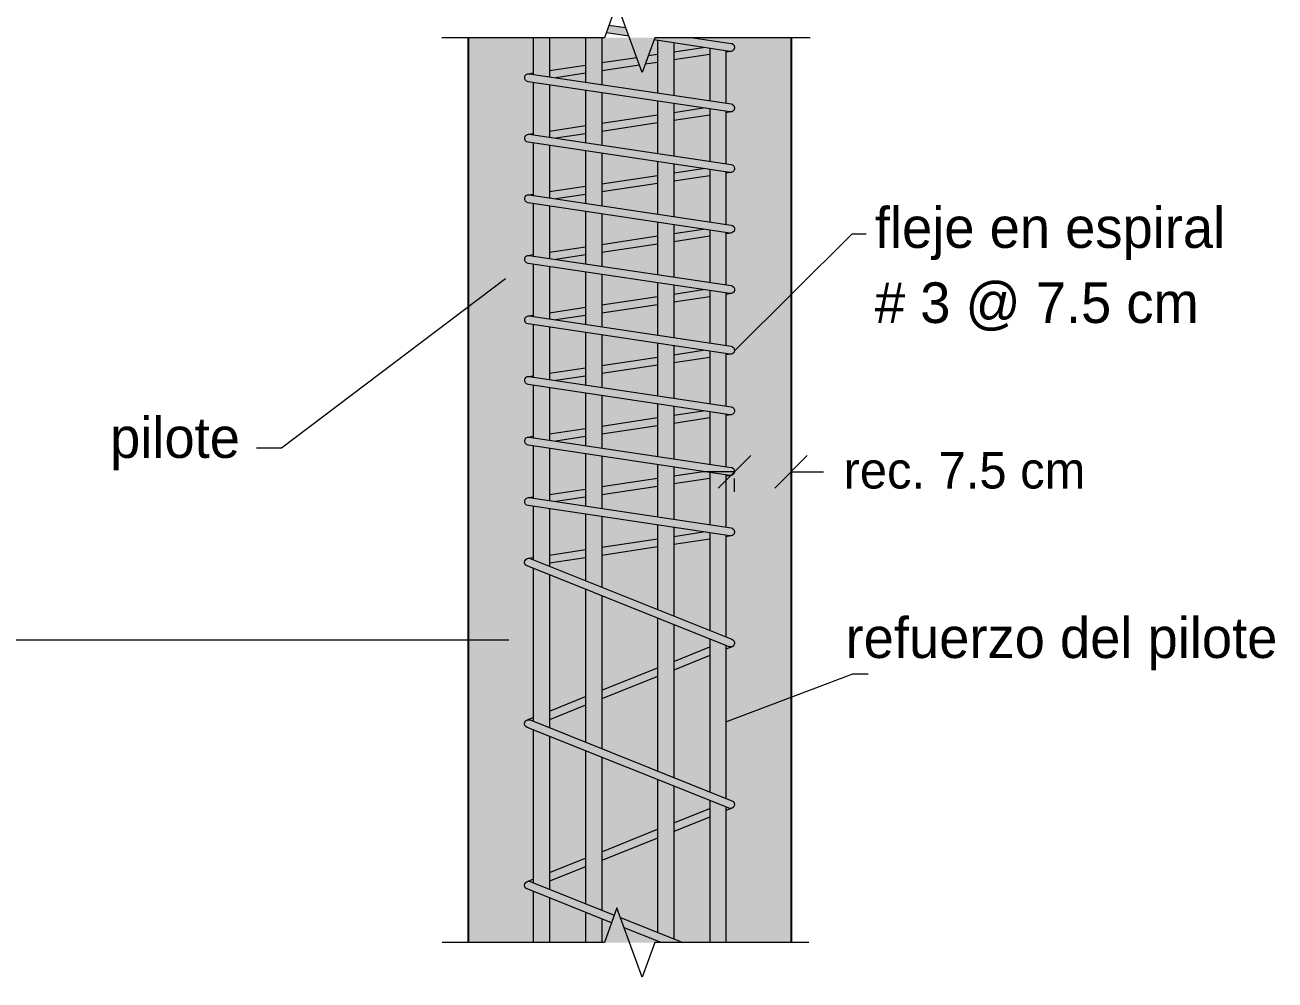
# Model space of a CAD drawing. Header units: metres. Extents: x 187 to 346, y 195 to 238.
# Drawn here: x 300.504 to 305.12, y 216.1 to 219.625 of the extents above; entities that cross this region are included whole.
import ezdxf
from ezdxf.enums import TextEntityAlignment as Align

# ---------------------------------------------------------------- set-up
doc = ezdxf.new("R2010")
doc.units = ezdxf.units.M
for name, color, linetype, lineweight, true_color in [('Achu-Sombra 2', 253, 'Continuous', 13, 0xb0b0b0), ('Achu-Sombra 4', 254, 'Continuous', 13, 0xe0e0e0), ('Achu-Sombra 5', 254, 'Continuous', 13, 0xe8e8e8)]:
    doc.layers.add(name, color=color, linetype=linetype, lineweight=lineweight, true_color=true_color)
for name, color, linetype, lineweight in [('Cotas', 32, 'Continuous', 25), ('e-Tex-Linea', 7, 'Continuous', 9), ('e-Varillas1', 132, 'Continuous', 18), ('Secciones 1', 124, 'Continuous', 25), ('Tex-Linea', 8, 'Continuous', 9), ('Tex-Tex', 8, 'Continuous', 25), ('Varillas 2', 134, 'Continuous', 18), ('Varillas 3', 212, 'Continuous', 13)]:
    doc.layers.add(name, color=color, linetype=linetype, lineweight=lineweight)
doc.styles.add('Century Gothic', font='GOTHIC.TTF')
doc.styles.add('Cotas', font='GOTHIC.TTF')
doc.dimstyles.new('NINGUNA', dxfattribs={"dimtxt": 0.1125, "dimasz": 0.065, "dimexe": 0.025, "dimexo": 0.075, "dimgap": 0.005, "dimtad": 0, "dimtoh": 1, "dimzin": 4, "dimdsep": 46, "dimtxsty": 'Cotas', "dimblk": 'OBLIQUE', "dimcen": 0, "dimse1": 1, "dimse2": 1, "dimclrd": 256, "dimclre": 256, "dimclrt": 256, "dimadec": 1, "dimazin": 0, "dimtfac": 1.333333333333333, "dimtix": 1, "dimtofl": 0, "dimtmove": 2, "dimatfit": 0, "dimfxl": 1, "dimtolj": 1, "dimtzin": 0, "dimlwd": 9, "dimlwe": 9, "dimarcsym": 0})

# ---------------------------------------------------------------- blocks, each defined once
blk = doc.blocks.new('_Oblique')
at = {"color": 0, "linetype": 'ByBlock', "lineweight": -2}
blk.add_line((-0.5, -0.5), (0.5, 0.5), dxfattribs=at)
blk = doc.blocks.new('*D280')
at = {"layer": 'Cotas', "lineweight": 9, "transparency": 16777216}
for p, q in [((298.5754530549674, 222.0039388963796), (298.1009977583223, 222.0039388963796)), ((298.1259977583223, 222.0039388963796), (298.1259977583223, 219.8637777432769)), ((298.1259977583223, 217.3544459579512), (298.1259977583223, 219.4946071110539)), ((302.2905541657203, 217.3544459579512), (298.1009977583223, 217.3544459579512))]:
    blk.add_line(p, q, dxfattribs=at)
at = {"layer": 'Defpoints', "color": 0, "transparency": 16777216}
for p in [(298.6504530549674, 222.0039388963796), (298.1259977583223, 217.3544459579512), (302.3655541657202, 217.3544459579512)]:
    blk.add_point(p, dxfattribs=at)
at = {"layer": 'Cotas', "lineweight": 9, "transparency": 16777216, "xscale": 0.05, "yscale": 0.05, "zscale": 0.05}
for p, rotation in [((298.1259977583223, 222.0039388963796), 90), ((298.1259977583223, 217.3544459579512), 270)]:
    blk.add_blockref('_Oblique', p, dxfattribs=dict(at, rotation=rotation))
at = {"layer": 'Cotas', "transparency": 16777216, "insert": (298.1259977583223, 219.6791924271653), "char_height": 0.075, "attachment_point": 5, "rotation": 90, "style": 'Cotas', "bg_fill": 3, "box_fill_scale": 1.1, "bg_fill_color": 9, "bg_fill_true_color": 13158600, "bg_fill_transparency": 0}
blk.add_mtext('\\A1;2.00 m', dxfattribs=at)
blk = doc.blocks.new('*D281')
at = {"layer": 'Cotas', "lineweight": 9, "transparency": 16777216}
for p, q in [((302.2905541657203, 217.3544459579512), (298.1009977583223, 217.3544459579512)), ((298.1259977583223, 217.3544459579512), (298.1259977583223, 215.9540588117646)), ((298.1259977583223, 214.0988960027636), (298.1259977583223, 215.4992831489502)), ((302.2924396675991, 214.0988960027636), (298.1009977583223, 214.0988960027636))]:
    blk.add_line(p, q, dxfattribs=at)
at = {"layer": 'Defpoints', "color": 0, "transparency": 16777216}
for p in [(302.3655541657202, 217.3544459579512), (298.1259977583223, 214.0988960027636), (302.3674396675991, 214.0988960027636)]:
    blk.add_point(p, dxfattribs=at)
at = {"layer": 'Cotas', "lineweight": 9, "transparency": 16777216, "xscale": 0.05, "yscale": 0.05, "zscale": 0.05}
for p, rotation in [((298.1259977583223, 217.3544459579512), 90), ((298.1259977583223, 214.0988960027636), 270)]:
    blk.add_blockref('_Oblique', p, dxfattribs=dict(at, rotation=rotation))
at = {"layer": 'Cotas', "transparency": 16777216, "insert": (298.1259977583223, 215.7266709803573), "char_height": 0.075, "attachment_point": 5, "rotation": 90, "style": 'Cotas', "bg_fill": 3, "box_fill_scale": 1.1, "bg_fill_color": 9, "bg_fill_true_color": 13158600, "bg_fill_transparency": 0}
blk.add_mtext('\\A1;variable', dxfattribs=at)
blk = doc.blocks.new('*D286')
at = {"layer": 'Defpoints', "color": 0, "transparency": 16777216}
for p in [(303.1243715847827, 217.9773192528375), (303.3330601282206, 217.9773192528375), (303.3330601282206, 217.975861100479)]:
    blk.add_point(p, dxfattribs=at)
at = {"layer": 'Tex-Tex', "lineweight": 9, "transparency": 16777216}
for p, q in [((303.1243715847827, 217.975861100479), (303.0043715847827, 217.975861100479)), ((303.1243715847827, 217.9023192528375), (303.1243715847827, 217.950861100479)), ((303.3330601282206, 217.975861100479), (303.4530601282205, 217.975861100479)), ((303.3330601282206, 217.9023192528375), (303.3330601282206, 217.950861100479))]:
    blk.add_line(p, q, dxfattribs=at)
at = {"layer": 'Tex-Tex', "lineweight": 9, "transparency": 16777216, "xscale": 0.12, "yscale": 0.12, "zscale": 0.12}
blk.add_blockref('_Oblique', (303.1243715847827, 217.975861100479), dxfattribs=at)
at = {"layer": 'Tex-Tex', "lineweight": 9, "transparency": 16777216, "xscale": 0.12, "yscale": 0.12, "zscale": 0.12, "rotation": 180}
blk.add_blockref('_Oblique', (303.3330601282206, 217.975861100479), dxfattribs=at)
at = {"layer": 'Tex-Tex', "transparency": 16777216, "insert": (303.9732126955478, 217.9805376840887), "char_height": 0.135, "attachment_point": 5, "style": 'Cotas'}
blk.add_mtext('\\A1;rec. 7.5 cm', dxfattribs=at)

msp = doc.modelspace()

# ---------------------------------------------------------------- hatches: boundary and pattern name
at = {"layer": 'Achu-Sombra 4'}
h = msp.add_hatch(color=256, dxfattribs=at)
h.dxf.hatch_style = 1
h.paths.add_polyline_path([(303.1118941151159, 219.5571904416941), (302.9715949142341, 219.5782355849157), (302.8299716752901, 219.5782355849157), (302.8269003365835, 219.5697971511717), (303.1074721221787, 219.5277108572029, 0.0671560510237858), (303.1114583441391, 219.5277108498924), (303.1118940611887, 219.5277762066329, 0.8483985120476946)])
h.paths.add_polyline_path([(302.7232483646991, 219.6154880330457), (302.6606206379234, 219.6248823095021), (302.6502174948272, 219.5962999087513), (302.7348530521009, 219.5836044164509)])
h = msp.add_hatch(color=256, dxfattribs=at)
h.paths.add_polyline_path([(302.5740460663554, 219.4772428911217), (302.4405078993089, 219.4572124164757), (302.4405078993089, 219.4343047650817), (302.4646253117929, 219.4306871079841), (302.5740460663554, 219.4471000159823)])
h.paths.add_polyline_path([(302.8399429294594, 219.4869840468371), (302.8399429294594, 219.5171269219766), (302.6336713644803, 219.4861865740308), (302.6336713644803, 219.4560436988915)])
h.paths.add_polyline_path([(303.0331063946309, 219.515958204392), (303.0331063946309, 219.5388658557861), (303.0089889821452, 219.5424835128839), (302.8995682275843, 219.5260706048858), (302.8995682275843, 219.4959277297463)])
h = msp.add_hatch(color=256, dxfattribs=at)
h.paths.add_polyline_path([(302.5740460663552, 219.2536480231532), (302.4405078993087, 219.2336175485073), (302.4405078993087, 219.2107098971133), (302.4646253117927, 219.2070922400157), (302.5740460663552, 219.2235051480139)])
h.paths.add_polyline_path([(302.8399429294593, 219.2633891788688), (302.8399429294593, 219.2935320540082), (302.6336713644802, 219.2625917060624), (302.6336713644802, 219.2324488309231)])
h.paths.add_polyline_path([(303.0331063946306, 219.2923633364236), (303.0331063946306, 219.3152709878176), (303.008988982145, 219.3188886449155), (302.8995682275842, 219.3024757369174), (302.8995682275842, 219.2723328617779)])
h = msp.add_hatch(color=256, dxfattribs=at)
h.paths.add_polyline_path([(302.5740460663554, 219.0300531551848), (302.4405078993089, 219.0100226805389), (302.4405078993089, 218.9871150291449), (302.4646253117929, 218.9834973720473), (302.5740460663554, 218.9999102800455)])
h.paths.add_polyline_path([(302.8399429294594, 219.0397943109003), (302.8399429294594, 219.0699371860398), (302.6336713644803, 219.038996838094), (302.6336713644803, 219.0088539629547)])
h.paths.add_polyline_path([(303.0331063946309, 219.0687684684552), (303.0331063946309, 219.0916761198492), (303.0089889821452, 219.0952937769471), (302.8995682275843, 219.078880868949), (302.8995682275843, 219.0487379938095)])
h = msp.add_hatch(color=256, dxfattribs=at)
h.paths.add_polyline_path([(302.5740460663552, 218.8064582872164), (302.4405078993087, 218.7864278125705), (302.4405078993087, 218.7635201611764), (302.4646253117927, 218.7599025040789), (302.5740460663552, 218.7763154120771)])
h.paths.add_polyline_path([(302.8399429294593, 218.8161994429319), (302.8399429294593, 218.8463423180714), (302.6336713644802, 218.8154019701256), (302.6336713644802, 218.7852590949863)])
h.paths.add_polyline_path([(303.0331063946306, 218.8451736004868), (303.0331063946306, 218.8680812518808), (303.008988982145, 218.8716989089787), (302.8995682275842, 218.8552860009806), (302.8995682275842, 218.8251431258411)])
h = msp.add_hatch(color=256, dxfattribs=at)
h.paths.add_polyline_path([(302.5740460663554, 218.5828634192479), (302.4405078993089, 218.5628329446021), (302.4405078993089, 218.539925293208), (302.4646253117929, 218.5363076361105), (302.5740460663554, 218.5527205441087)])
h.paths.add_polyline_path([(302.8399429294594, 218.5926045749635), (302.8399429294594, 218.622747450103), (302.6336713644803, 218.5918071021571), (302.6336713644803, 218.5616642270179)])
h.paths.add_polyline_path([(303.0331063946309, 218.6215787325183), (303.0331063946309, 218.6444863839124), (303.0089889821452, 218.6481040410103), (302.8995682275843, 218.6316911330122), (302.8995682275843, 218.6015482578727)])
h = msp.add_hatch(color=256, dxfattribs=at)
h.paths.add_polyline_path([(302.5740460663552, 218.3592685512795), (302.4405078993087, 218.3392380766337), (302.4405078993087, 218.3163304252397), (302.4646253117927, 218.312712768142), (302.5740460663552, 218.3291256761403)])
h.paths.add_polyline_path([(302.8399429294593, 218.3690097069951), (302.8399429294593, 218.3991525821346), (302.6336713644802, 218.3682122341887), (302.6336713644802, 218.3380693590495)])
h.paths.add_polyline_path([(303.0331063946306, 218.3979838645499), (303.0331063946306, 218.4208915159439), (303.008988982145, 218.4245091730419), (302.8995682275842, 218.4080962650438), (302.8995682275842, 218.3779533899043)])
h = msp.add_hatch(color=256, dxfattribs=at)
h.paths.add_polyline_path([(302.5740460663554, 218.1356736833111), (302.4405078993089, 218.1156432086652), (302.4405078993089, 218.0927355572712), (302.4646253117929, 218.0891179001736), (302.5740460663554, 218.1055308081718)])
h.paths.add_polyline_path([(302.8399429294594, 218.1454148390267), (302.8399429294594, 218.1755577141662), (302.6336713644803, 218.1446173662203), (302.6336713644803, 218.1144744910811)])
h.paths.add_polyline_path([(303.0331063946309, 218.1743889965815), (303.0331063946309, 218.1972966479755), (303.0089889821452, 218.2009143050735), (302.8995682275843, 218.1845013970753), (302.8995682275843, 218.1543585219359)])
h = msp.add_hatch(color=256, dxfattribs=at)
h.paths.add_polyline_path([(302.5740460663552, 217.9120788153427), (302.4405078993087, 217.8920483406968), (302.4405078993087, 217.8691406893028), (302.4646253117927, 217.8655230322052), (302.5740460663552, 217.8819359402035)])
h.paths.add_polyline_path([(302.8399429294593, 217.9218199710583), (302.8399429294593, 217.9519628461977), (302.6336713644802, 217.9210224982519), (302.6336713644802, 217.8908796231127)])
h.paths.add_polyline_path([(303.0331063946306, 217.9507941286131), (303.0331063946306, 217.9737017800071), (303.008988982145, 217.9773194371051), (302.8995682275842, 217.9609065291069), (302.8995682275842, 217.9307636539675)])
h = msp.add_hatch(color=256, dxfattribs=at)
h.paths.add_polyline_path([(302.5740460663554, 217.6884839473743), (302.4405078993089, 217.6684534727284), (302.4405078993089, 217.6383105975892), (302.5740460663554, 217.658341072235)])
h.paths.add_polyline_path([(302.8399429294594, 217.6982251030898), (302.8399429294594, 217.7283679782294), (302.6336713644803, 217.6974276302835), (302.6336713644803, 217.6672847551442)])
h.paths.add_polyline_path([(303.0331063946309, 217.7271992606447), (303.0331063946309, 217.7501069120386), (303.008988982145, 217.7537245691366), (302.8995682275843, 217.7373116611385), (302.8995682275843, 217.707168785999)])
h = msp.add_hatch(color=256, dxfattribs=at)
h.paths.add_polyline_path([(302.5740460663554, 217.1135813307997), (302.5740460663554, 217.1456870298421), (302.4405078993089, 217.0922717630237), (302.4405078993089, 217.0601660639813)])
h.paths.add_polyline_path([(302.8399429294594, 217.2199400760409), (302.8399429294594, 217.252045775084), (302.6336713644803, 217.1695371490923), (302.6336713644803, 217.1374314500496)])
h.paths.add_polyline_path([(303.0331063946309, 217.2972054621093), (303.0331063946309, 217.3293111611526), (302.8995682275843, 217.2758958943339), (302.8995682275843, 217.2437901952908)])
h = msp.add_hatch(color=256, dxfattribs=at)
h.paths.add_polyline_path([(302.5740460663554, 216.5494340485923), (302.4405078993089, 216.4960187817738), (302.4405078993089, 216.4639130827314), (302.5740460663554, 216.5173283495499)])
h.paths.add_polyline_path([(302.8399429294594, 216.6236870947911), (302.8399429294594, 216.6557927938342), (302.6336713644803, 216.5732841678424), (302.6336713644803, 216.5411784687997)])
h.paths.add_polyline_path([(303.0331063946309, 216.7009524808594), (303.0331063946309, 216.7330581799027), (302.8995682275843, 216.679642913084), (302.8995682275843, 216.647537214041)])
h = msp.add_hatch(color=256, dxfattribs=at)
h.dxf.hatch_style = 1
h.paths.add_polyline_path([(302.7033667051413, 216.3297881669441), (302.7170433858104, 216.2922117956348), (302.8527946045842, 216.2379113081249), (302.9330588521914, 216.2379113081247)])

# ---------------------------------------------------------------- linework, layer by layer
at = {"layer": 'Secciones 1'}
msp.add_line((303.3330601282205, 219.5782355849157), (303.3330601282206, 216.2379113081249), dxfattribs=at)
at = {"layer": 'Varillas 2'}
for p, q in [((302.4405078993089, 219.5782355849157), (302.4405078993089, 219.4343047650817)), ((302.5740460663554, 219.5782355849157), (302.5740460663554, 219.4142737896135)), ((302.6336713644803, 219.5782355849157), (302.6336713644803, 219.4053298830854)), ((302.8399429294594, 219.5678407377825), (302.8399429294594, 219.3743887615374)), ((302.8995682275843, 219.5588968312542), (302.8995682275843, 219.3654448550093)), ((303.0331063946309, 219.5388658557859), (303.0331063946309, 219.3454138795411)), ((303.0927316927558, 219.5299219492576), (303.0927316927558, 219.336469973013)), ((302.4405078993087, 219.4041618733586), (302.4405078993087, 219.2107098971133)), ((302.5740460663552, 219.3841489777503), (302.5740460663552, 219.1906789216451)), ((302.6336713644802, 219.3752101536331), (302.6336713644802, 219.1817350151169)), ((302.8399429294593, 219.3442458698141), (302.8399429294593, 219.150793893569)), ((302.8995682275842, 219.3353019632858), (302.8995682275842, 219.1418499870409)), ((303.0331063946306, 219.3152709878175), (303.0331063946306, 219.1218190115726)), ((303.0927316927556, 219.3063270812892), (303.0927316927556, 219.1128751050446)), ((302.4405078993089, 219.1805670053902), (302.4405078993089, 218.9871150291449)), ((302.5740460663554, 219.1605541097819), (302.5740460663554, 218.9670840536767)), ((302.6336713644803, 219.1516152856647), (302.6336713644803, 218.9581401471485)), ((302.8399429294594, 219.1206510018457), (302.8399429294594, 218.9271990256006)), ((302.8995682275843, 219.1117070953173), (302.8995682275843, 218.9182551190725)), ((303.0331063946309, 219.0916761198491), (303.0331063946309, 218.8982241436043)), ((303.0927316927558, 219.0827322133208), (303.0927316927558, 218.8892802370761)), ((302.4405078993087, 218.9569721374218), (302.4405078993087, 218.7635201611764)), ((302.5740460663552, 218.9369592418135), (302.5740460663552, 218.7434891857082)), ((302.6336713644802, 218.9280204176963), (302.6336713644802, 218.7345452791801)), ((302.8399429294593, 218.8970561338773), (302.8399429294593, 218.7036041576322)), ((302.8995682275842, 218.8881122273489), (302.8995682275842, 218.6946602511041)), ((303.0331063946306, 218.8680812518807), (303.0331063946306, 218.6746292756359)), ((303.0927316927556, 218.8591373453523), (303.0927316927556, 218.6656853691077)), ((302.4405078993089, 218.7333772694533), (302.4405078993089, 218.539925293208)), ((302.5740460663554, 218.7133643738451), (302.5740460663554, 218.5198943177398)), ((302.6336713644803, 218.7044255497278), (302.6336713644803, 218.5109504112117)), ((302.8399429294594, 218.6734612659089), (302.8399429294594, 218.4800092896638)), ((302.8995682275843, 218.6645173593805), (302.8995682275843, 218.4710653831357)), ((303.0331063946309, 218.6444863839123), (303.0331063946309, 218.4510344076674)), ((303.0927316927558, 218.6355424773839), (303.0927316927558, 218.4420905011393)), ((302.4405078993087, 218.5097824014849), (302.4405078993087, 218.3163304252397)), ((302.5740460663552, 218.4897695058767), (302.5740460663552, 218.2962994497714)), ((302.6336713644802, 218.4808306817594), (302.6336713644802, 218.2873555432433)), ((302.8399429294593, 218.4498663979405), (302.8399429294593, 218.2564144216954)), ((302.8995682275842, 218.4409224914121), (302.8995682275842, 218.2474705151673)), ((303.0331063946306, 218.4208915159439), (303.0331063946306, 218.227439539699)), ((303.0927316927556, 218.4119476094155), (303.0927316927556, 218.2184956331709)), ((302.4405078993089, 218.2861875335165), (302.4405078993089, 218.0927355572712)), ((302.5740460663554, 218.2661746379082), (302.5740460663554, 218.072704581803)), ((302.6336713644803, 218.257235813791), (302.6336713644803, 218.0637606752748)), ((302.8399429294594, 218.226271529972), (302.8399429294594, 218.0328195537269)), ((302.8995682275843, 218.2173276234437), (302.8995682275843, 218.0238756471989)), ((303.0331063946309, 218.1972966479754), (303.0331063946309, 218.0038446717306)), ((303.0927316927558, 218.1883527414471), (303.0927316927558, 217.9949007652025)), ((302.4405078993087, 218.0625926655481), (302.4405078993087, 217.8691406893028)), ((302.5740460663552, 218.0425797699399), (302.5740460663552, 217.8491097138345)), ((302.6336713644802, 218.0336409458226), (302.6336713644802, 217.8401658073064)), ((302.8399429294593, 218.0026766620036), (302.8399429294593, 217.8092246857585)), ((302.8995682275842, 217.9937327554753), (302.8995682275842, 217.8002807792304)), ((303.0331063946306, 217.973701780007), (303.0331063946306, 217.7802498037622)), ((303.0927316927556, 217.9647578734787), (303.0927316927556, 217.7713058972341)), ((302.4405078993089, 217.8389977975797), (302.4405078993089, 217.6274376517773)), ((302.5740460663554, 217.8189849019714), (302.5740460663554, 217.5740223849586)), ((302.6336713644803, 217.8100460778542), (302.6336713644803, 217.5501722657088)), ((302.8399429294594, 217.7790817940352), (302.8399429294594, 217.467663639717)), ((302.8995682275843, 217.7701378875068), (302.8995682275843, 217.4438135204671)), ((303.0331063946309, 217.7501069120386), (303.0331063946309, 217.3903982536484)), ((303.0927316927558, 217.7411630055102), (303.0927316927558, 217.3665481343985)), ((302.4405078993089, 217.5953319527353), (302.4405078993089, 217.0311846705272)), ((302.5740460663554, 217.5419166859164), (302.5740460663554, 216.9777694037088)), ((302.6336713644803, 217.5180665666665), (302.6336713644803, 216.9539192844587)), ((302.8399429294594, 217.4355579406746), (302.8399429294594, 216.8714106584671)), ((302.8995682275843, 217.4117078214244), (302.8995682275843, 216.8475605392172)), ((303.0331063946309, 217.3582925546057), (303.0331063946309, 216.7941452723985)), ((303.0927316927558, 217.3344424353556), (303.0927316927558, 216.7702951531487)), ((302.4405078993089, 216.9990789714852), (302.4405078993089, 216.4349316892773)), ((302.5740460663554, 216.9456637046666), (302.5740460663554, 216.3815164224589)), ((302.6336713644803, 216.9218135854164), (302.6336713644803, 216.357666303209)), ((302.8399429294594, 216.8393049594247), (302.8399429294594, 216.2751576772172)), ((302.8995682275843, 216.8154548401746), (302.8995682275843, 216.2513075579674)), ((303.0331063946309, 216.7620395733559), (303.0331063946309, 216.2379113081249)), ((303.0927316927558, 216.7381894541058), (303.0927316927558, 216.2379113081249)), ((302.4405078993089, 216.4028259902354), (302.4405078993089, 216.2379113081249)), ((302.5740460663554, 216.3494107234167), (302.5740460663554, 216.2379113081249)), ((302.6336713644803, 216.3255606041666), (302.6336713644803, 216.2379113081249)), ((302.8399429294594, 216.2430519781748), (302.8399429294594, 216.2379113081249))]:
    msp.add_line(p, q, dxfattribs=at)
for points in [[(302.6606206379236, 219.6248823095019), (302.7232483646992, 219.6154880330459)], [(302.7348530521011, 219.5836044164511), (302.6502174948271, 219.5962999087511)], [(302.7033667051415, 216.3297881669443), (302.9330588521903, 216.2379113081249)], [(302.852794604584, 216.2379113081249), (302.7170433858108, 216.2922117956343)]]:
    msp.add_lwpolyline(points, dxfattribs=at)
msp.add_lwpolyline([(302.9715949142338, 219.5782355849157), (303.1114583983233, 219.5572558000299, -1.000000000001588), (303.1074721221787, 219.5277108572029), (302.8269003365835, 219.5697971511715)], format="xyb", dxfattribs=at)
at = {"layer": 'Varillas 3'}
for points in [[(302.8058697190236, 219.5120160043054), (302.8399429294598, 219.5171269219768)], [(302.8995682275848, 219.5260706048859), (303.0089889821452, 219.5424835128839)], [(303.1118944712478, 219.5277762681408), (303.0927316927562, 219.5249018873013)], [(302.4405078993094, 219.4572124164758), (302.5740460663559, 219.4772428911217)], [(302.6336713644807, 219.4861865740309), (302.7632366493951, 219.5056211238069)], [(302.7736398002349, 219.4770387017852), (302.6336713644807, 219.4560436988916)], [(302.8399429294598, 219.4869840468372), (302.7942650547632, 219.4801324512881)], [(303.0331063946313, 219.515958204392), (302.8995682275848, 219.4959277297464)], [(302.5740460663559, 219.4471000159824), (302.4646253117932, 219.4306871079842)], [(302.6336713644806, 219.2625917060624), (302.8399429294597, 219.2935320540083)], [(302.8995682275846, 219.3024757369175), (303.008988982145, 219.3188886449155)], [(303.0331063946312, 219.2923633364237), (302.8995682275846, 219.272332861778)], [(303.1118944712474, 219.3041814001724), (303.092731692756, 219.3013070193329)], [(302.4405078993092, 219.2336175485074), (302.5740460663556, 219.2536480231533)], [(302.8399429294597, 219.2633891788688), (302.6336713644806, 219.2324488309232)], [(302.5740460663556, 219.223505148014), (302.464625311793, 219.2070922400158)], [(302.6336713644807, 219.038996838094), (302.8399429294598, 219.0699371860399)], [(302.8995682275848, 219.0788808689491), (303.0089889821452, 219.0952937769471)], [(303.0331063946313, 219.0687684684552), (302.8995682275848, 219.0487379938096)], [(303.1118944712478, 219.080586532204), (303.0927316927562, 219.0777121513644)], [(302.4405078993094, 219.010022680539), (302.5740460663559, 219.0300531551848)], [(302.8399429294598, 219.0397943109005), (302.6336713644807, 219.0088539629548)], [(302.5740460663559, 218.9999102800456), (302.4646253117932, 218.9834973720473)], [(302.8995682275846, 218.8552860009806), (303.008988982145, 218.8716989089787)], [(302.6336713644806, 218.8154019701256), (302.8399429294597, 218.8463423180715)], [(303.0331063946312, 218.8451736004868), (302.8995682275846, 218.8251431258412)], [(303.1118944712474, 218.8569916642356), (303.092731692756, 218.854117283396)], [(302.4405078993092, 218.7864278125705), (302.5740460663556, 218.8064582872164)], [(302.8399429294597, 218.816199442932), (302.6336713644806, 218.7852590949864)], [(302.5740460663556, 218.7763154120772), (302.464625311793, 218.7599025040789)], [(302.8995682275848, 218.6316911330123), (303.0089889821452, 218.6481040410103)], [(302.6336713644807, 218.5918071021572), (302.8399429294598, 218.6227474501031)], [(303.0331063946313, 218.6215787325184), (302.8995682275848, 218.6015482578728)], [(303.1118944712478, 218.6333967962672), (303.0927316927562, 218.6305224154276)], [(302.4405078993094, 218.5628329446021), (302.5740460663559, 218.5828634192481)], [(302.5740460663559, 218.5527205441088), (302.4646253117932, 218.5363076361105)], [(302.8399429294598, 218.5926045749636), (302.6336713644807, 218.561664227018)], [(302.8995682275846, 218.4080962650438), (303.008988982145, 218.4245091730419)], [(303.1118944712474, 218.4098019282988), (303.092731692756, 218.4069275474592)], [(302.6336713644806, 218.3682122341888), (302.8399429294597, 218.3991525821347)], [(302.8399429294597, 218.3690097069951), (302.6336713644806, 218.3380693590495)], [(303.0331063946312, 218.39798386455), (302.8995682275846, 218.3779533899044)], [(302.4405078993092, 218.3392380766337), (302.5740460663556, 218.3592685512796)], [(302.5740460663556, 218.3291256761403), (302.464625311793, 218.3127127681421)], [(302.8995682275848, 218.1845013970754), (303.0089889821452, 218.2009143050735)], [(303.1118944712478, 218.1862070603303), (303.0927316927562, 218.1833326794908)], [(302.4405078993094, 218.1156432086653), (302.5740460663559, 218.1356736833112)], [(302.6336713644807, 218.1446173662203), (302.8399429294598, 218.1755577141662)], [(302.8399429294598, 218.1454148390267), (302.6336713644807, 218.1144744910811)], [(303.0331063946313, 218.1743889965816), (302.8995682275848, 218.1543585219359)], [(302.5740460663559, 218.1055308081719), (302.4646253117932, 218.0891179001737)], [(302.6336713644806, 217.921022498252), (302.8399429294597, 217.9519628461978)], [(302.8995682275846, 217.960906529107), (303.008988982145, 217.9773194371051)], [(303.0331063946312, 217.9507941286132), (302.8995682275846, 217.9307636539675)], [(303.1118944712474, 217.9626121923619), (303.092731692756, 217.9597378115224)], [(302.4405078993092, 217.8920483406969), (302.5740460663556, 217.9120788153428)], [(302.8399429294597, 217.9218199710583), (302.6336713644806, 217.8908796231127)], [(302.5740460663556, 217.8819359402035), (302.464625311793, 217.8655230322052)], [(302.6336713644807, 217.6974276302835), (302.8399429294598, 217.7283679782294)], [(302.8995682275848, 217.7373116611386), (303.0089889821452, 217.7537245691366)], [(303.0331063946313, 217.7271992606447), (302.8995682275848, 217.7071687859991)], [(303.1118944712478, 217.7390173243935), (303.0927316927562, 217.7361429435539)], [(302.4405078993094, 217.6684534727284), (302.5740460663559, 217.6884839473744)], [(302.8399429294598, 217.6982251030899), (302.6336713644807, 217.6672847551443)], [(302.5740460663559, 217.6583410722351), (302.4405078993089, 217.6383105975892)], [(302.8995682275843, 217.2758958943339), (303.0331063946309, 217.3293111611526)], [(303.1152052650617, 217.3300450102816), (303.0927316927558, 217.3210555813592)], [(303.0331063946309, 217.2972054621093), (302.8995682275843, 217.2437901952908)], [(302.6336713644803, 217.1695371490923), (302.8399429294594, 217.252045775084)], [(302.8399429294594, 217.2199400760409), (302.6336713644803, 217.1374314500496)], [(302.4405078993089, 217.0922717630237), (302.5740460663554, 217.1456870298421)], [(302.5740460663554, 217.1135813307997), (302.4405078993089, 217.0601660639813)], [(302.8995682275843, 216.679642913084), (303.0331063946309, 216.7330581799027)], [(303.0331063946309, 216.7009524808594), (302.8995682275843, 216.647537214041)], [(303.1152052650617, 216.7337920290317), (303.0927316927558, 216.7248026001093)], [(302.6336713644803, 216.5732841678424), (302.8399429294594, 216.6557927938342)], [(302.8399429294594, 216.6236870947911), (302.6336713644803, 216.5411784687997)], [(302.4405078993089, 216.4960187817738), (302.5740460663554, 216.5494340485923)], [(302.5740460663554, 216.5173283495499), (302.4405078993089, 216.4639130827314)]]:
    msp.add_lwpolyline(points, dxfattribs=at)

# ---------------------------------------------------------------- texts
at = {"layer": 'Tex-Tex', "style": 'Century Gothic'}
for s, p in [('fleje en espiral', (303.6425429840032, 218.8773403994793)), ('# 3 @ 7.5 cm', (303.6425429840032, 218.5999997785773)), ('refuerzo del pilote', (303.5343249174633, 217.3632778623834))]:
    msp.add_text(s, height=0.1500007499999886, dxfattribs=at).set_placement(p, align=Align.MIDDLE_LEFT)

# ---------------------------------------------------------------- dimensions: what is measured, and where the dimension line sits
at = {"layer": 'Cotas'}
dim = msp.add_linear_dim(base=(298.1259977583223, 217.3544459579512), p1=(298.6504530549673, 222.0039388963794), p2=(302.3655541657201, 217.3544459579511), angle=90, text='2.00 m', dimstyle='NINGUNA', override={"dimtxt": 0.075, "dimasz": 0.05, "dimgap": 0.025, "dimlfac": 0.2666666666666666, "dimse1": 0, "dimse2": 0, "dimtfill": 1}, dxfattribs=at)
dim.commit()
dim.dimension.update_dxf_attribs({"geometry": '*D280', "text_midpoint": (298.1259977583223, 219.6791924271653)})
at = {"layer": 'Tex-Tex'}
dim = msp.add_linear_dim(base=(303.3330601282206, 217.975861100479), p1=(303.1243715847827, 217.9773192528375), p2=(303.3330601282206, 217.9773192528375), text='rec. 7.5 cm', dimstyle='NINGUNA', override={"dimtxt": 0.135, "dimasz": 0.12, "dimgap": 0.025, "dimlfac": 0.3333333333333333, "dimse1": 0, "dimse2": 0}, dxfattribs=at)
dim.commit()
dim.dimension.update_dxf_attribs({"geometry": '*D286', "text_midpoint": (303.9732126955478, 217.9805376840887), "dimtype": 160})

# ---------------------------------------------------------------- leaders
at = {"layer": 'Tex-Linea'}
for points in [[(303.1242377316648, 218.4225158507016), (303.5589030193309, 218.8535852475643), (303.6105907255409, 218.8535852475643)], [(303.0927316927558, 217.0523687942521), (303.5605972452131, 217.2303803990315), (303.617951162568, 217.2303803990315)]]:
    msp.add_leader(points, dimstyle='NINGUNA', override={"dimasz": 0.075, "dimgap": 0.01}, dxfattribs=at)

# ---------------------------------------------------------------- next in the draw order: hatches: boundary and pattern name
at = {"layer": 'Achu-Sombra 2'}
h = msp.add_hatch(color=256, dxfattribs=at)
h.paths.add_polyline_path([(302.8995682275851, 219.5588968312544), (302.8399429294594, 219.5678407377823), (302.8399429294598, 219.3743887615377), (302.8995682275848, 219.3654448550096)])
h.paths.add_polyline_path([(303.0927316927562, 219.5299219492576), (303.0331063946313, 219.5388658557861), (303.0331063946316, 219.3454138795413), (303.0927316927562, 219.336469973013)])
h.paths.add_polyline_path([(302.6336713644807, 219.5782355849157), (302.5740460663561, 219.5782355849157), (302.5740460663559, 219.4142737896137), (302.6336713644807, 219.4053298830851)])
h.paths.add_polyline_path([(302.4405078993094, 219.5782355849157), (302.3808826011842, 219.5782355849157), (302.3808826011844, 219.4432486716099), (302.4405078993094, 219.4343047650817)])
h = msp.add_hatch(color=256, dxfattribs=at)
h.paths.add_polyline_path([(302.4405078993092, 219.4041618733586), (302.3808826011842, 219.4131057798867), (302.3808826011842, 219.2196538036415), (302.4405078993092, 219.2107098971133)])
h.paths.add_polyline_path([(302.6336713644806, 219.375186991362), (302.5740460663556, 219.3841308978903), (302.5740460663556, 219.1906789216453), (302.6336713644806, 219.1817350151167)])
h.paths.add_polyline_path([(302.8995682275848, 219.335301963286), (302.8399429294593, 219.3442458698139), (302.8399429294597, 219.1507938935693), (302.8995682275846, 219.1418499870412)])
h.paths.add_polyline_path([(303.092731692756, 219.3063270812892), (303.0331063946312, 219.3152709878177), (303.0331063946313, 219.1218190115729), (303.092731692756, 219.1128751050446)])
h = msp.add_hatch(color=256, dxfattribs=at)
h.paths.add_polyline_path([(302.4405078993094, 219.1805670053902), (302.3808826011844, 219.1895109119183), (302.3808826011844, 218.996058935673), (302.4405078993094, 218.9871150291449)])
h.paths.add_polyline_path([(302.6336713644807, 219.1515921233936), (302.5740460663559, 219.160536029922), (302.5740460663559, 218.9670840536769), (302.6336713644807, 218.9581401471483)])
h.paths.add_polyline_path([(302.8995682275851, 219.1117070953175), (302.8399429294594, 219.1206510018455), (302.8399429294598, 218.9271990256008), (302.8995682275848, 218.9182551190727)])
h.paths.add_polyline_path([(303.0927316927562, 219.0827322133208), (303.0331063946313, 219.0916761198493), (303.0331063946316, 218.8982241436045), (303.0927316927562, 218.8892802370761)])
h = msp.add_hatch(color=256, dxfattribs=at)
h.paths.add_polyline_path([(302.4405078993092, 218.9569721374218), (302.3808826011842, 218.9659160439499), (302.3808826011842, 218.7724640677046), (302.4405078993092, 218.7635201611764)])
h.paths.add_polyline_path([(302.6336713644806, 218.9279972554252), (302.5740460663556, 218.9369411619535), (302.5740460663556, 218.7434891857085), (302.6336713644806, 218.7345452791799)])
h.paths.add_polyline_path([(302.8995682275848, 218.8881122273492), (302.8399429294593, 218.897056133877), (302.8399429294597, 218.7036041576325), (302.8995682275846, 218.6946602511043)])
h.paths.add_polyline_path([(303.092731692756, 218.8591373453523), (303.0331063946312, 218.8680812518809), (303.0331063946313, 218.6746292756361), (303.092731692756, 218.6656853691077)])
h = msp.add_hatch(color=256, dxfattribs=at)
h.paths.add_polyline_path([(302.4405078993094, 218.7333772694533), (302.3808826011844, 218.7423211759814), (302.3808826011844, 218.5488691997362), (302.4405078993094, 218.539925293208)])
h.paths.add_polyline_path([(302.6336713644807, 218.7044023874567), (302.5740460663559, 218.7133462939851), (302.5740460663559, 218.5198943177401), (302.6336713644807, 218.5109504112115)])
h.paths.add_polyline_path([(302.8995682275851, 218.6645173593807), (302.8399429294594, 218.6734612659086), (302.8399429294598, 218.480009289664), (302.8995682275848, 218.4710653831359)])
h.paths.add_polyline_path([(303.0927316927562, 218.6355424773839), (303.0331063946313, 218.6444863839125), (303.0331063946316, 218.4510344076676), (303.0927316927562, 218.4420905011393)])
h = msp.add_hatch(color=256, dxfattribs=at)
h.paths.add_polyline_path([(302.4405078993092, 218.5097824014849), (302.3808826011842, 218.5187263080131), (302.3808826011842, 218.3252743317678), (302.4405078993092, 218.3163304252397)])
h.paths.add_polyline_path([(302.6336713644806, 218.4808075194883), (302.5740460663556, 218.4897514260167), (302.5740460663556, 218.2962994497716), (302.6336713644806, 218.2873555432431)])
h.paths.add_polyline_path([(302.8995682275848, 218.4409224914123), (302.8399429294593, 218.4498663979402), (302.8399429294597, 218.2564144216956), (302.8995682275846, 218.2474705151675)])
h.paths.add_polyline_path([(303.092731692756, 218.4119476094155), (303.0331063946312, 218.4208915159441), (303.0331063946313, 218.2274395396992), (303.092731692756, 218.2184956331709)])
h = msp.add_hatch(color=256, dxfattribs=at)
h.paths.add_polyline_path([(302.4405078993094, 218.2861875335165), (302.3808826011844, 218.2951314400446), (302.3808826011844, 218.1016794637994), (302.4405078993094, 218.0927355572712)])
h.paths.add_polyline_path([(302.6336713644807, 218.2572126515199), (302.5740460663559, 218.2661565580483), (302.5740460663559, 218.0727045818032), (302.6336713644807, 218.0637606752747)])
h.paths.add_polyline_path([(302.8995682275851, 218.2173276234439), (302.8399429294594, 218.2262715299718), (302.8399429294598, 218.0328195537271), (302.8995682275848, 218.0238756471991)])
h.paths.add_polyline_path([(303.0927316927562, 218.1883527414471), (303.0331063946313, 218.1972966479756), (303.0331063946316, 218.0038446717308), (303.0927316927562, 217.9949007652025)])
h = msp.add_hatch(color=256, dxfattribs=at)
h.paths.add_polyline_path([(302.4405078993092, 218.0625926655481), (302.3808826011842, 218.0715365720762), (302.3808826011842, 217.8780845958309), (302.4405078993092, 217.8691406893028)])
h.paths.add_polyline_path([(302.6336713644806, 218.0336177835515), (302.5740460663556, 218.0425616900798), (302.5740460663556, 217.8491097138348), (302.6336713644806, 217.8401658073062)])
h.paths.add_polyline_path([(302.8995682275848, 217.9937327554754), (302.8399429294593, 218.0026766620033), (302.8399429294597, 217.8092246857588), (302.8995682275846, 217.8002807792307)])
h.paths.add_polyline_path([(303.092731692756, 217.9647578734787), (303.0331063946312, 217.9737017800072), (303.0331063946313, 217.7802498037624), (303.092731692756, 217.7713058972341)])
at = {"layer": 'Achu-Sombra 4'}
h = msp.add_hatch(color=256, dxfattribs=at)
h.dxf.hatch_style = 1
h.paths.add_polyline_path([(302.3661421717612, 219.4454597636647, 0.9853289322561746), (302.3617201788066, 219.415980179177), (303.1074721221789, 219.3041159892346, 0.9853289326586006), (303.1118941151311, 219.3335955737234)])
h = msp.add_hatch(color=256, dxfattribs=at)
h.dxf.hatch_style = 1
h.paths.add_polyline_path([(302.3661421717609, 219.2218648956963, 0.9853289322561746), (302.3617201788062, 219.1923853112086), (303.1074721221787, 219.0805211212662, 0.9853289326586006), (303.1118941151309, 219.1100007057549)])
h = msp.add_hatch(color=256, dxfattribs=at)
h.dxf.hatch_style = 1
h.paths.add_polyline_path([(302.3661421717612, 218.9982700277279, 0.9853289322561746), (302.3617201788066, 218.9687904432402), (303.1074721221789, 218.8569262532977, 0.9853289326586006), (303.1118941151311, 218.8864058377866)])
h = msp.add_hatch(color=256, dxfattribs=at)
h.dxf.hatch_style = 1
h.paths.add_polyline_path([(302.3661421717609, 218.7746751597595, 0.9853289322561746), (302.3617201788062, 218.7451955752717), (303.1074721221787, 218.6333313853293, 0.9853289326586006), (303.1118941151309, 218.6628109698182)])
h = msp.add_hatch(color=256, dxfattribs=at)
h.dxf.hatch_style = 1
h.paths.add_polyline_path([(302.3661421717612, 218.551080291791, 0.9853289322561746), (302.3617201788066, 218.5216007073033), (303.1074721221789, 218.4097365173609, 0.9853289326586006), (303.1118941151311, 218.4392161018497)])
h = msp.add_hatch(color=256, dxfattribs=at)
h.dxf.hatch_style = 1
h.paths.add_polyline_path([(302.3661421717609, 218.3274854238226, 0.9853289322561746), (302.3617201788062, 218.2980058393349), (303.1074721221787, 218.1861416493925, 0.9853289326586006), (303.1118941151309, 218.2156212338813)])
h = msp.add_hatch(color=256, dxfattribs=at)
h.dxf.hatch_style = 1
h.paths.add_polyline_path([(302.3661421717612, 218.1038905558542, 0.9853289322561746), (302.3617201788066, 218.0744109713665), (303.1074721221789, 217.9625467814241, 0.9853289326586006), (303.1118941151311, 217.9920263659129)])
h = msp.add_hatch(color=256, dxfattribs=at)
h.dxf.hatch_style = 1
h.paths.add_polyline_path([(302.3661421717609, 217.8802956878858, 0.9853289322561746), (302.3617201788062, 217.8508161033981), (303.1074721221787, 217.7389519134556, 0.9853289326586006), (303.1118941151309, 217.7684314979445)])

# ---------------------------------------------------------------- next in the draw order: linework, layer by layer
msp.add_lwpolyline([(302.3661421717612, 218.551080291791), (303.1114583983236, 218.4392814601878, -1.000000000001588), (303.1074721221789, 218.4097365173609), (302.3621558956173, 218.5215353489645, -0.9999999999994008)], format="xyb", close=True, dxfattribs=at)
at = {"layer": 'e-Varillas1', "linetype": 'Continuous'}
msp.add_lwpolyline([(303.4039429376116, 219.5782355849157), (302.8299716752901, 219.5782355849157), (302.7833894111339, 219.4502518659931), (302.6902248828081, 219.7062193038487), (302.6436426186494, 219.5782355849157), (302.0438277794041, 219.5782355849157)], dxfattribs=at)
at = {"layer": 'Varillas 2'}
for p, q in [((302.380882601184, 219.5782355849157), (302.380882601184, 219.4432486716099)), ((302.3808826011838, 219.413563873108), (302.3808826011838, 219.2196538036415)), ((302.380882601184, 219.1899690051396), (302.380882601184, 218.996058935673)), ((302.3808826011838, 218.9663741371711), (302.3808826011838, 218.7724640677046)), ((302.380882601184, 218.7427792692028), (302.380882601184, 218.5488691997362)), ((302.3808826011838, 218.5191844012343), (302.3808826011838, 218.3252743317678)), ((302.380882601184, 218.2955895332659), (302.380882601184, 218.1016794637994)), ((302.3808826011838, 218.0719946652975), (302.3808826011838, 217.8780845958309)), ((302.380882601184, 217.848399797329), (302.380882601184, 217.6512877710272))]:
    msp.add_line(p, q, dxfattribs=at)
for points in [[(302.3661421717612, 219.4454597636647), (303.1114583983236, 219.3336609320615, -1.000000000001588), (303.1074721221789, 219.3041159892346), (302.3621558956173, 219.4159148208381, -0.9999999999994008)], [(302.3661421717609, 219.2218648956963), (303.1114583983233, 219.1100660640931, -1.000000000001588), (303.1074721221787, 219.0805211212662), (302.3621558956171, 219.1923199528698, -0.9999999999994008)], [(302.3661421717612, 218.9982700277279), (303.1114583983236, 218.8864711961247, -1.000000000001588), (303.1074721221789, 218.8569262532977), (302.3621558956173, 218.9687250849013, -0.9999999999994008)], [(302.3661421717609, 218.7746751597595), (303.1114583983233, 218.6628763281563, -1.000000000001588), (303.1074721221787, 218.6333313853293), (302.3621558956171, 218.7451302169329, -0.9999999999994008)], [(302.3661421717609, 218.3274854238226), (303.1114583983233, 218.2156865922194, -1.000000000001588), (303.1074721221787, 218.1861416493925), (302.3621558956171, 218.2979404809961, -0.9999999999994008)], [(302.3661421717612, 218.1038905558542), (303.1114583983236, 217.992091724251, -1.000000000001588), (303.1074721221789, 217.9625467814241), (302.3621558956173, 218.0743456130277, -0.9999999999994008)], [(302.3661421717609, 217.8802956878858), (303.1114583983233, 217.7684968562826, -1.000000000001588), (303.1074721221787, 217.7389519134556), (302.3621558956171, 217.8507507450593, -0.9999999999994008)]]:
    msp.add_lwpolyline(points, format="xyb", close=True, dxfattribs=at)
at = {"layer": 'Varillas 3'}
for points in [[(302.3617202327514, 219.4453944142348), (302.3808826011844, 219.4482687335664)], [(302.3617202327512, 219.2217995462664), (302.3808826011842, 219.224673865598)], [(302.3617202327514, 218.998204678298), (302.3808826011844, 219.0010789976296)], [(302.3617202327512, 218.7746098103296), (302.3808826011842, 218.7774841296612)], [(302.3617202327514, 218.5510149423612), (302.3808826011844, 218.5538892616928)], [(302.3617202327512, 218.3274200743928), (302.3808826011842, 218.3302943937243)], [(302.3617202327514, 218.1038252064243), (302.3808826011844, 218.1066995257559)], [(302.3617202327512, 217.8802303384559), (302.3808826011842, 217.8831046577875)], [(302.3617202327514, 217.6566354704875), (302.3808826011844, 217.6595097898191)]]:
    msp.add_lwpolyline(points, dxfattribs=at)

# ---------------------------------------------------------------- next in the draw order: texts
at = {"layer": 'Tex-Tex', "style": 'Century Gothic'}
msp.add_text('pilote', height=0.1500007499999886, dxfattribs=at).set_placement((300.8185386433932, 218.1019425469965), align=Align.MIDDLE_LEFT)

# ---------------------------------------------------------------- next in the draw order: dimensions: what is measured, and where the dimension line sits
at = {"layer": 'Cotas'}
dim = msp.add_linear_dim(base=(298.1259977583223, 214.0988960027636), p1=(302.3655541657201, 217.3544459579511), p2=(302.367439667599, 214.0988960027635), angle=90, text='variable', dimstyle='NINGUNA', override={"dimtxt": 0.075, "dimasz": 0.05, "dimgap": 0.025, "dimlfac": 0.2666666666666666, "dimse1": 0, "dimse2": 0, "dimtfill": 1}, dxfattribs=at)
dim.commit()
dim.dimension.update_dxf_attribs({"geometry": '*D281', "text_midpoint": (298.1259977583223, 215.7266709803573)})

# ---------------------------------------------------------------- next in the draw order: leaders
at = {"layer": 'e-Tex-Linea'}
msp.add_leader([(302.2779673776074, 218.6885865725262), (301.4516127462055, 218.0632356889707), (301.3594248411337, 218.0632356889707)], dimstyle='NINGUNA', override={"dimasz": 0.1125, "dimgap": 0.01}, dxfattribs=at)

# ---------------------------------------------------------------- next in the draw order: hatches: boundary and pattern name
at = {"layer": 'Achu-Sombra 2'}
h = msp.add_hatch(color=256, dxfattribs=at)
h.paths.add_polyline_path([(302.4405078993092, 217.8389977975797), (302.380882601184, 217.8479417041078), (302.3808826011838, 217.6512877710274), (302.4405078993087, 217.6274376517771)])
h.paths.add_polyline_path([(302.6336713644803, 217.8100229155828), (302.5740460663554, 217.8189668221115), (302.5740460663554, 217.5740223849588), (302.6336713644803, 217.5501722657088)])
h.paths.add_polyline_path([(302.8995682275842, 217.7701378875066), (302.8399429294594, 217.779081794035), (302.8399429294593, 217.4676636397172), (302.8995682275843, 217.4438135204673)])
h.paths.add_polyline_path([(303.0927316927553, 217.7411630055105), (303.0331063946312, 217.7501069120388), (303.0331063946309, 217.3903982536482), (303.0927316927558, 217.3665481343983)])
h = msp.add_hatch(color=256, dxfattribs=at)
h.paths.add_polyline_path([(302.4405078993092, 217.5953319527351), (302.380882601184, 217.6191820719852), (302.3808826011842, 217.0550347897773), (302.4405078993089, 217.0311846705274)])
h.paths.add_polyline_path([(302.6336713644803, 217.5180665666663), (302.5740460663554, 217.5419166859164), (302.5740460663554, 216.9777694037085), (302.6336713644806, 216.9539192844585)])
h.paths.add_polyline_path([(302.8995682275842, 217.4117078214244), (302.8399429294594, 217.4355579406746), (302.8399429294594, 216.8714106584671), (302.8995682275846, 216.8475605392172)])
h.paths.add_polyline_path([(303.0927316927556, 217.3344424353556), (303.0331063946312, 217.3582925546057), (303.0331063946312, 216.7941452723983), (303.0927316927556, 216.7702951531484)])
h = msp.add_hatch(color=256, dxfattribs=at)
h.paths.add_polyline_path([(302.4405078993085, 216.9990789714852), (302.3808826011842, 217.0229290907356), (302.3808826011842, 216.4587818085272), (302.4405078993089, 216.4349316892771)])
h.paths.add_polyline_path([(302.6336713644806, 216.9218135854169), (302.5740460663556, 216.9456637046672), (302.5740460663556, 216.3815164224589), (302.6336713644802, 216.3576663032086)])
h.paths.add_polyline_path([(302.8995682275839, 216.8154548401746), (302.8399429294594, 216.8393049594242), (302.8399429294593, 216.2751576772171), (302.8995682275843, 216.2513075579674)])
h.paths.add_polyline_path([(303.0927316927558, 216.7381894541058), (303.0331063946309, 216.7620395733556), (303.0331063946312, 216.2379113081249), (303.0927316927558, 216.2379113081249)])
h = msp.add_hatch(color=256, dxfattribs=at)
h.paths.add_polyline_path([(302.4405078993089, 216.4028259902354), (302.380882601184, 216.4266761094855), (302.3808826011842, 216.2379113081249), (302.4405078993092, 216.2379113081251)])
h.paths.add_polyline_path([(302.6336713644803, 216.3255606041663), (302.5740460663554, 216.3494107234167), (302.5740460663554, 216.2379113081249), (302.6336713644803, 216.2379113081251)])
at = {"layer": 'Achu-Sombra 4'}
h = msp.add_hatch(color=256, dxfattribs=at)
h.dxf.hatch_style = 1
edge = h.paths.add_edge_path()
edge.add_arc((302.3641490336916, 217.6419283485031), 0.0149063245311706, 69.04537710475128, 247.3518039170613)
edge.add_line((302.3584090288771, 217.6281715009079), (303.1041343343574, 217.3298813787151))
edge.add_arc((303.1094652602512, 217.343801857879), 0.0149063245314557, 249.0453770937549, 429.0453770937549)
edge.add_line((303.1147961861451, 217.3577223370429), (302.3694799595826, 217.6558488276678))
h = msp.add_hatch(color=256, dxfattribs=at)
h.dxf.hatch_style = 1
edge = h.paths.add_edge_path()
edge.add_arc((302.3641490336914, 217.0456753672533), 0.0149063245311545, 69.0453771049135, 247.3518039172216)
edge.add_line((302.358409028877, 217.031918519658), (303.1041343343572, 216.7336283974652))
edge.add_arc((303.109465260251, 216.7475488766291), 0.0149063245314395, 249.0453770939172, 429.0453770939172)
edge.add_line((303.1147961861448, 216.7614693557929), (302.3694799595823, 217.0595958464179))
h = msp.add_hatch(color=256, dxfattribs=at)
h.dxf.hatch_style = 1
edge = h.paths.add_edge_path()
edge.add_line((302.6702228869773, 216.3109399951679), (302.358818107796, 216.4355019068407))
edge.add_arc((302.3641490336891, 216.4494223860044), 0.0149063245310346, 69.04537709555308, 249.0453770955531, ccw=False)
edge.add_line((302.3694799595824, 216.4633428651681), (302.6804233411066, 216.3389655125585))
edge.add_line((302.6804233411064, 216.3389655125585), (302.6702228869772, 216.3109399951678))

# ---------------------------------------------------------------- next in the draw order: linework, layer by layer
at = {"layer": 'Achu-Sombra 5'}
msp.add_solid([(302.1405541657204, 219.5782355849157), (303.3330601282205, 219.5782355849157), (302.1405541657208, 216.2379113081249), (303.3330601282206, 216.2379113081249)], dxfattribs=at)
at = {"layer": 'e-Varillas1', "linetype": 'Continuous'}
msp.add_lwpolyline([(303.398772407906, 216.2379113081249), (302.8299716752889, 216.2379113081249), (302.7833894111328, 216.1099275892021), (302.6902248828071, 216.3658950270578), (302.6436426186482, 216.2379113081249), (302.0451854446327, 216.2379113081249)], dxfattribs=at)
at = {"layer": 'Secciones 1'}
msp.add_line((302.1405541657204, 219.5782355849157), (302.1405541657208, 216.2379113081249), dxfattribs=at)
at = {"layer": 'Varillas 2'}
for p, q in [((302.380882601184, 217.6191820719852), (302.380882601184, 217.0550347897773)), ((302.380882601184, 217.0229290907354), (302.380882601184, 216.4587818085275)), ((302.380882601184, 216.4266761094855), (302.380882601184, 216.2379113081249))]:
    msp.add_line(p, q, dxfattribs=at)
for points in [[(302.3694799595826, 217.6558488276677), (303.1147961861451, 217.3577223370429, -1.000000000001588), (303.1041343343574, 217.3298813787151), (302.3588181077962, 217.6280078693405, -0.9999999999994008)], [(302.3694799595824, 217.0595958464179), (303.1147961861448, 216.7614693557929, -1.000000000001588), (303.1041343343572, 216.7336283974652), (302.3588181077959, 217.0317548880906, -0.9999999999994008)], [(302.6702228869773, 216.3109399951679), (302.3588181077959, 216.4355019068408, -0.9999999999994008), (302.3694799595824, 216.4633428651681), (302.6804233411064, 216.3389655125585)]]:
    msp.add_lwpolyline(points, format="xyb", close=True, dxfattribs=at)
at = {"layer": 'Varillas 3'}
for points in [[(302.3588181077656, 217.0595958464064), (302.380882601184, 217.0684216437738)], [(302.3588181077656, 216.4633428651565), (302.380882601184, 216.4721686625239)]]:
    msp.add_lwpolyline(points, dxfattribs=at)

doc.saveas('drawing.dxf')
